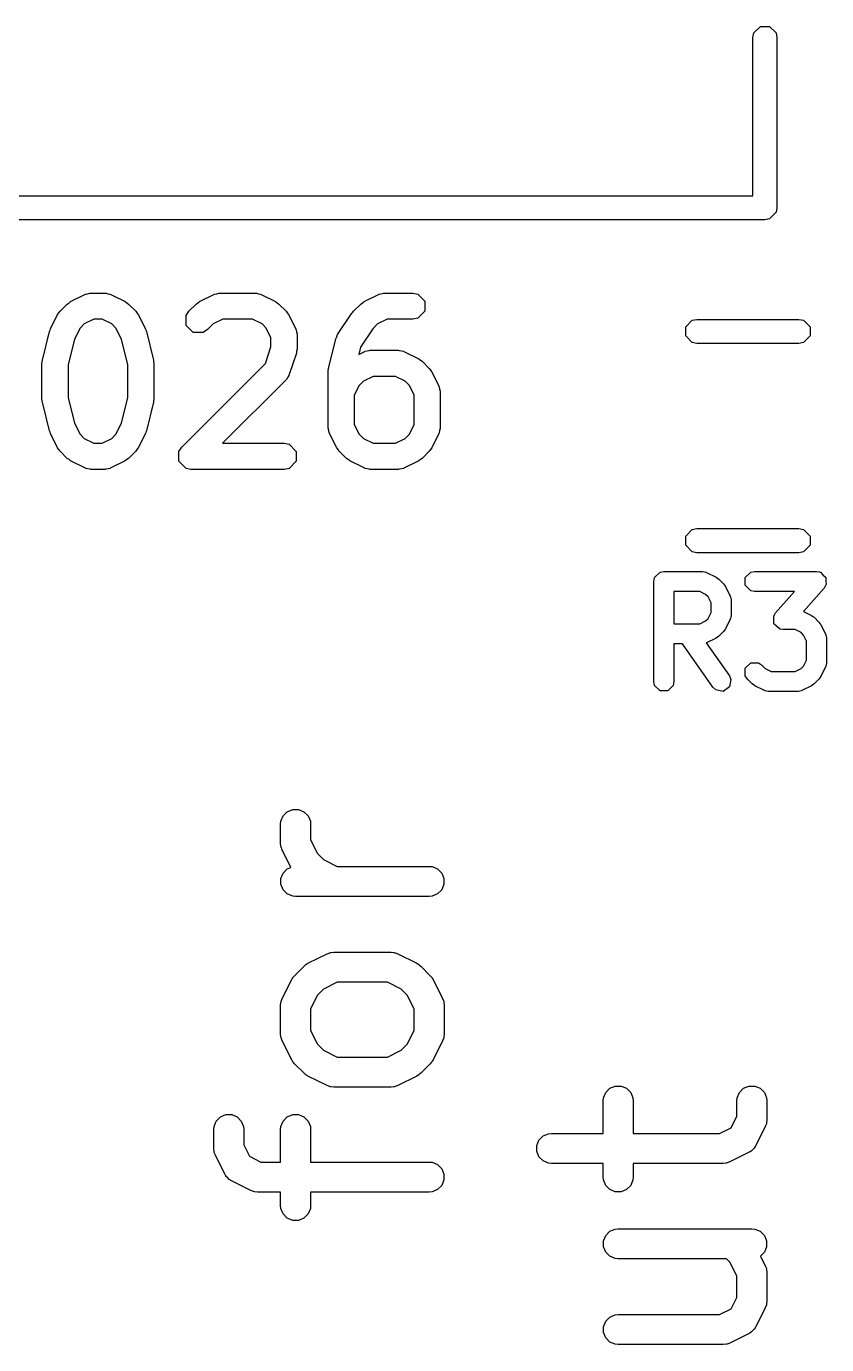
# Model space of a CAD drawing. Header units: inches. Extents: x 0.47 to 2.28, y -2.25 to -0.47.
# Drawn here: x 0.8524 to 1.0096, y -1.6353 to -1.3762 of the extents above; entities that cross this region are included whole.
import ezdxf

# ---------------------------------------------------------------- set-up
doc = ezdxf.new("R2010")
doc.units = ezdxf.units.IN
doc.header["$MEASUREMENT"] = 0
doc.layers.add('F.Silkscreen', color=41, linetype='CONTINUOUS', true_color=0xf2eda1)

msp = doc.modelspace()

# ---------------------------------------------------------------- linework, layer by layer
at = {"layer": 'F.Silkscreen', "linetype": 'CONTINUOUS'}
for p, q in [((0.99508, -1.37835), (0.99526, -1.37744)), ((0.99508, -1.40945), (0.99508, -1.37835)), ((0.99526, -1.37744), (0.99654, -1.37616)), ((0.99654, -1.37616), (0.99834, -1.37616)), ((0.99834, -1.37616), (0.99962, -1.37744)), ((0.99962, -1.37744), (0.9998, -1.37835)), ((0.9998, -1.37835), (0.9998, -1.41181)), ((0.52067, -1.40945), (0.99508, -1.40945)), ((0.9998, -1.41181), (0.99962, -1.41271)), ((0.99744, -1.41417), (0.51831, -1.41417)), ((0.99834, -1.41399), (0.99744, -1.41417)), ((0.99962, -1.41271), (0.99834, -1.41399)), ((0.86073, -1.43053), (0.86105, -1.43028)), ((0.86105, -1.43028), (0.86387, -1.42887)), ((0.86387, -1.42887), (0.86399, -1.42884)), ((0.86399, -1.42884), (0.86403, -1.4288)), ((0.86403, -1.4288), (0.86443, -1.42872)), ((0.86443, -1.42872), (0.86483, -1.42861)), ((0.86483, -1.42861), (0.86488, -1.42863)), ((0.86488, -1.42863), (0.86501, -1.4286)), ((0.86501, -1.4286), (0.86782, -1.4286)), ((0.86782, -1.4286), (0.86795, -1.42863)), ((0.86795, -1.42863), (0.868, -1.42861)), ((0.868, -1.42861), (0.8684, -1.42872)), ((0.8684, -1.42872), (0.8688, -1.4288)), ((0.8688, -1.4288), (0.86884, -1.42884)), ((0.86884, -1.42884), (0.86897, -1.42887)), ((0.86897, -1.42887), (0.87178, -1.43028)), ((0.87178, -1.43028), (0.8721, -1.43053)), ((0.88604, -1.43053), (0.88636, -1.43028)), ((0.88636, -1.43028), (0.88917, -1.42887)), ((0.88917, -1.42887), (0.8893, -1.42884)), ((0.8893, -1.42884), (0.88934, -1.4288)), ((0.88934, -1.4288), (0.88974, -1.42872)), ((0.88974, -1.42872), (0.89014, -1.42861)), ((0.89014, -1.42861), (0.89019, -1.42863)), ((0.89019, -1.42863), (0.89032, -1.4286)), ((0.89032, -1.4286), (0.89735, -1.4286)), ((0.89735, -1.4286), (0.89747, -1.42863)), ((0.89747, -1.42863), (0.89753, -1.42861)), ((0.89753, -1.42861), (0.89793, -1.42872)), ((0.89793, -1.42872), (0.89833, -1.4288)), ((0.89833, -1.4288), (0.89837, -1.42884)), ((0.89837, -1.42884), (0.89849, -1.42887)), ((0.89849, -1.42887), (0.90131, -1.43028)), ((0.90131, -1.43028), (0.90163, -1.43053)), ((0.91838, -1.43053), (0.9187, -1.43028)), ((0.9187, -1.43028), (0.92151, -1.42887)), ((0.92151, -1.42887), (0.92164, -1.42884)), ((0.92164, -1.42884), (0.92168, -1.4288)), ((0.92168, -1.4288), (0.92208, -1.42872)), ((0.92208, -1.42872), (0.92248, -1.42861)), ((0.92248, -1.42861), (0.92253, -1.42863)), ((0.92253, -1.42863), (0.92266, -1.4286)), ((0.92266, -1.4286), (0.92828, -1.4286)), ((0.92828, -1.4286), (0.92926, -1.4288)), ((0.92926, -1.4288), (0.93065, -1.43018)), ((0.93065, -1.43018), (0.93065, -1.43214)), ((0.8571, -1.43564), (0.8585, -1.43283)), ((0.8585, -1.43283), (0.85875, -1.4325)), ((0.85875, -1.4325), (0.85898, -1.43216)), ((0.85898, -1.43216), (0.86039, -1.43076)), ((0.86039, -1.43076), (0.86073, -1.43053)), ((0.8721, -1.43053), (0.87244, -1.43076)), ((0.87244, -1.43076), (0.87385, -1.43216)), ((0.87385, -1.43216), (0.87408, -1.4325)), ((0.87408, -1.4325), (0.87433, -1.43283)), ((0.87433, -1.43283), (0.87573, -1.43564)), ((0.88374, -1.43299), (0.88429, -1.43216)), ((0.88374, -1.43495), (0.88374, -1.43299)), ((0.88429, -1.43216), (0.8857, -1.43076)), ((0.8857, -1.43076), (0.88604, -1.43053)), ((0.90163, -1.43053), (0.90197, -1.43076)), ((0.90197, -1.43076), (0.90338, -1.43216)), ((0.90338, -1.43216), (0.9036, -1.4325)), ((0.9036, -1.4325), (0.90386, -1.43283)), ((0.90386, -1.43283), (0.90526, -1.43564)), ((0.9135, -1.43677), (0.91631, -1.43255)), ((0.91631, -1.43255), (0.91649, -1.43237)), ((0.91649, -1.43237), (0.91663, -1.43216)), ((0.91663, -1.43216), (0.91804, -1.43076)), ((0.91804, -1.43076), (0.91838, -1.43053)), ((0.93065, -1.43214), (0.92926, -1.43352)), ((0.85702, -1.43591), (0.8571, -1.43564)), ((0.86289, -1.43549), (0.8618, -1.43768)), ((0.86371, -1.43467), (0.86289, -1.43549)), ((0.86561, -1.43372), (0.86371, -1.43467)), ((0.86722, -1.43372), (0.86561, -1.43372)), ((0.86912, -1.43467), (0.86722, -1.43372)), ((0.86994, -1.43549), (0.86912, -1.43467)), ((0.87103, -1.43768), (0.86994, -1.43549)), ((0.87573, -1.43564), (0.87581, -1.43591)), ((0.88512, -1.43634), (0.88374, -1.43495)), ((0.88902, -1.43467), (0.88791, -1.43578)), ((0.89092, -1.43372), (0.88902, -1.43467)), ((0.89675, -1.43372), (0.89092, -1.43372)), ((0.89865, -1.43467), (0.89675, -1.43372)), ((0.89946, -1.43549), (0.89865, -1.43467)), ((0.90041, -1.43739), (0.89946, -1.43549)), ((0.90526, -1.43564), (0.9053, -1.43576)), ((0.92043, -1.4356), (0.918, -1.43924)), ((0.92136, -1.43467), (0.92043, -1.4356)), ((0.92326, -1.43372), (0.92136, -1.43467)), ((0.92828, -1.43372), (0.92326, -1.43372)), ((0.92926, -1.43352), (0.92828, -1.43372)), ((0.98188, -1.43522), (0.98316, -1.43394)), ((0.98188, -1.43703), (0.98188, -1.43522)), ((0.98316, -1.43394), (0.98407, -1.43376)), ((0.98407, -1.43376), (1.00412, -1.43376)), ((1.00412, -1.43376), (1.00503, -1.43394)), ((1.00503, -1.43394), (1.00631, -1.43522)), ((1.00631, -1.43522), (1.00631, -1.43703)), ((0.8555, -1.44179), (0.8569, -1.43616)), ((0.8569, -1.43616), (0.85702, -1.43591)), ((0.8618, -1.43768), (0.86054, -1.44272)), ((0.87229, -1.44272), (0.87103, -1.43768)), ((0.87581, -1.43591), (0.87593, -1.43616)), ((0.87593, -1.43616), (0.87733, -1.44179)), ((0.88708, -1.43634), (0.88512, -1.43634)), ((0.88791, -1.43578), (0.88708, -1.43634)), ((0.90041, -1.43918), (0.90041, -1.43739)), ((0.9053, -1.43576), (0.90534, -1.4358)), ((0.90534, -1.4358), (0.90542, -1.43621)), ((0.90542, -1.43621), (0.90553, -1.4366)), ((0.90553, -1.4366), (0.90551, -1.43666)), ((0.90551, -1.43666), (0.90553, -1.43678)), ((0.90553, -1.43678), (0.90553, -1.4396)), ((0.91174, -1.44319), (0.91315, -1.43757)), ((0.91315, -1.43757), (0.91333, -1.43717)), ((0.91333, -1.43717), (0.9135, -1.43677)), ((0.98316, -1.4383), (0.98188, -1.43703)), ((1.00631, -1.43703), (1.00503, -1.4383)), ((0.89933, -1.44243), (0.90041, -1.43918)), ((0.9054, -1.44041), (0.904, -1.44462)), ((0.90545, -1.44), (0.9054, -1.44041)), ((0.90553, -1.4396), (0.90545, -1.44)), ((0.918, -1.43924), (0.91765, -1.44064)), ((0.91765, -1.44064), (0.9187, -1.44012)), ((0.9187, -1.44012), (0.91883, -1.44009)), ((0.91883, -1.44009), (0.91887, -1.44004)), ((0.91887, -1.44004), (0.91927, -1.43996)), ((0.91927, -1.43996), (0.91967, -1.43986)), ((0.91967, -1.43986), (0.91972, -1.43987)), ((0.91972, -1.43987), (0.91985, -1.43985)), ((0.91985, -1.43985), (0.92547, -1.43985)), ((0.92547, -1.43985), (0.9256, -1.43987)), ((0.9256, -1.43987), (0.92565, -1.43986)), ((0.92565, -1.43986), (0.92605, -1.43996)), ((0.92605, -1.43996), (0.92645, -1.44004)), ((0.92645, -1.44004), (0.92649, -1.44009)), ((0.92649, -1.44009), (0.92662, -1.44012)), ((0.92662, -1.44012), (0.92943, -1.44153)), ((0.98407, -1.43848), (0.98316, -1.4383)), ((1.00412, -1.43848), (0.98407, -1.43848)), ((1.00503, -1.4383), (1.00412, -1.43848)), ((0.85542, -1.44241), (0.85548, -1.4421)), ((0.85542, -1.44944), (0.85542, -1.44241)), ((0.85548, -1.4421), (0.8555, -1.44179)), ((0.86054, -1.44272), (0.86054, -1.44912)), ((0.87229, -1.44912), (0.87229, -1.44272)), ((0.87733, -1.44179), (0.87735, -1.4421)), ((0.87735, -1.4421), (0.87741, -1.44241)), ((0.87741, -1.44241), (0.87741, -1.44944)), ((0.88289, -1.45888), (0.89933, -1.44243)), ((0.91172, -1.44351), (0.91174, -1.44319)), ((0.92943, -1.44153), (0.92975, -1.44178)), ((0.92975, -1.44178), (0.93009, -1.442)), ((0.93009, -1.442), (0.9315, -1.44341)), ((0.9315, -1.44341), (0.93173, -1.44375)), ((0.90338, -1.44562), (0.89087, -1.45813)), ((0.90345, -1.44552), (0.90338, -1.44562)), ((0.9035, -1.44549), (0.90345, -1.44552)), ((0.9037, -1.44513), (0.9035, -1.44549)), ((0.90393, -1.44479), (0.9037, -1.44513)), ((0.904, -1.44462), (0.90393, -1.44473)), ((0.90393, -1.44473), (0.90393, -1.44479)), ((0.91166, -1.44381), (0.91172, -1.44351)), ((0.91166, -1.45506), (0.91166, -1.44381)), ((0.91855, -1.44592), (0.91773, -1.44674)), ((0.92045, -1.44497), (0.91855, -1.44592)), ((0.92487, -1.44497), (0.92045, -1.44497)), ((0.92677, -1.44592), (0.92487, -1.44497)), ((0.92759, -1.44674), (0.92677, -1.44592)), ((0.93173, -1.44375), (0.93198, -1.44408)), ((0.93198, -1.44408), (0.93338, -1.44689)), ((0.91773, -1.44674), (0.91678, -1.44864)), ((0.92854, -1.44864), (0.92759, -1.44674)), ((0.93338, -1.44689), (0.93342, -1.44701)), ((0.93342, -1.44701), (0.93346, -1.44705)), ((0.93346, -1.44705), (0.93354, -1.44746)), ((0.93354, -1.44746), (0.93365, -1.44785)), ((0.93365, -1.44785), (0.93363, -1.44791)), ((0.93363, -1.44791), (0.93365, -1.44803)), ((0.93365, -1.44803), (0.93365, -1.45506)), ((0.85548, -1.44975), (0.85542, -1.44944)), ((0.8555, -1.45006), (0.85548, -1.44975)), ((0.8569, -1.45568), (0.8555, -1.45006)), ((0.86054, -1.44912), (0.8618, -1.45417)), ((0.87103, -1.45417), (0.87229, -1.44912)), ((0.87733, -1.45006), (0.87593, -1.45568)), ((0.87735, -1.44975), (0.87733, -1.45006)), ((0.87741, -1.44944), (0.87735, -1.44975)), ((0.91678, -1.44864), (0.91678, -1.45446)), ((0.92854, -1.45446), (0.92854, -1.44864)), ((0.85702, -1.45594), (0.8569, -1.45568)), ((0.8571, -1.45621), (0.85702, -1.45594)), ((0.8585, -1.45902), (0.8571, -1.45621)), ((0.8618, -1.45417), (0.86289, -1.45636)), ((0.86289, -1.45636), (0.86371, -1.45718)), ((0.86912, -1.45718), (0.86994, -1.45636)), ((0.86994, -1.45636), (0.87103, -1.45417)), ((0.87573, -1.45621), (0.87433, -1.45902)), ((0.87581, -1.45594), (0.87573, -1.45621)), ((0.87593, -1.45568), (0.87581, -1.45594)), ((0.91169, -1.45519), (0.91166, -1.45506)), ((0.91167, -1.45524), (0.91169, -1.45519)), ((0.91178, -1.45564), (0.91167, -1.45524)), ((0.91186, -1.45604), (0.91178, -1.45564)), ((0.9119, -1.45608), (0.91186, -1.45604)), ((0.91193, -1.45621), (0.9119, -1.45608)), ((0.91334, -1.45902), (0.91193, -1.45621)), ((0.91678, -1.45446), (0.91773, -1.45636)), ((0.91773, -1.45636), (0.91855, -1.45718)), ((0.92677, -1.45718), (0.92759, -1.45636)), ((0.92759, -1.45636), (0.92854, -1.45446)), ((0.93338, -1.45621), (0.93198, -1.45902)), ((0.93342, -1.45608), (0.93338, -1.45621)), ((0.93346, -1.45604), (0.93342, -1.45608)), ((0.93354, -1.45564), (0.93346, -1.45604)), ((0.93365, -1.45524), (0.93354, -1.45564)), ((0.93365, -1.45506), (0.93363, -1.45519)), ((0.93363, -1.45519), (0.93365, -1.45524)), ((0.86371, -1.45718), (0.86561, -1.45813)), ((0.86561, -1.45813), (0.86722, -1.45813)), ((0.86722, -1.45813), (0.86912, -1.45718)), ((0.88233, -1.45971), (0.88289, -1.45888)), ((0.89087, -1.45813), (0.90297, -1.45813)), ((0.90297, -1.45813), (0.90395, -1.45832)), ((0.90395, -1.45832), (0.90534, -1.45971)), ((0.91855, -1.45718), (0.92045, -1.45813)), ((0.92045, -1.45813), (0.92487, -1.45813)), ((0.92487, -1.45813), (0.92677, -1.45718)), ((0.85875, -1.45934), (0.8585, -1.45902)), ((0.85898, -1.45968), (0.85875, -1.45934)), ((0.86039, -1.46109), (0.85898, -1.45968)), ((0.86073, -1.46132), (0.86039, -1.46109)), ((0.86105, -1.46157), (0.86073, -1.46132)), ((0.86387, -1.46298), (0.86105, -1.46157)), ((0.87178, -1.46157), (0.86897, -1.46298)), ((0.8721, -1.46132), (0.87178, -1.46157)), ((0.87244, -1.46109), (0.8721, -1.46132)), ((0.87385, -1.45968), (0.87244, -1.46109)), ((0.87408, -1.45934), (0.87385, -1.45968)), ((0.87433, -1.45902), (0.87408, -1.45934)), ((0.88233, -1.46167), (0.88233, -1.45971)), ((0.90534, -1.45971), (0.90534, -1.46167)), ((0.91359, -1.45934), (0.91334, -1.45902)), ((0.91382, -1.45968), (0.91359, -1.45934)), ((0.91522, -1.46109), (0.91382, -1.45968)), ((0.91557, -1.46132), (0.91522, -1.46109)), ((0.91589, -1.46157), (0.91557, -1.46132)), ((0.9187, -1.46298), (0.91589, -1.46157)), ((0.92943, -1.46157), (0.92662, -1.46298)), ((0.92975, -1.46132), (0.92943, -1.46157)), ((0.93009, -1.46109), (0.92975, -1.46132)), ((0.9315, -1.45968), (0.93009, -1.46109)), ((0.93173, -1.45934), (0.9315, -1.45968)), ((0.93198, -1.45902), (0.93173, -1.45934)), ((0.86399, -1.46301), (0.86387, -1.46298)), ((0.86403, -1.46305), (0.86399, -1.46301)), ((0.86443, -1.46313), (0.86403, -1.46305)), ((0.86483, -1.46324), (0.86443, -1.46313)), ((0.86488, -1.46322), (0.86483, -1.46324)), ((0.86501, -1.46325), (0.86488, -1.46322)), ((0.86782, -1.46325), (0.86501, -1.46325)), ((0.86795, -1.46322), (0.86782, -1.46325)), ((0.868, -1.46324), (0.86795, -1.46322)), ((0.8684, -1.46313), (0.868, -1.46324)), ((0.8688, -1.46305), (0.8684, -1.46313)), ((0.86884, -1.46301), (0.8688, -1.46305)), ((0.86897, -1.46298), (0.86884, -1.46301)), ((0.88372, -1.46305), (0.88233, -1.46167)), ((0.88469, -1.46325), (0.88372, -1.46305)), ((0.88372, -1.46305), (0.88372, -1.46305)), ((0.90297, -1.46325), (0.88469, -1.46325)), ((0.90395, -1.46305), (0.90297, -1.46325)), ((0.90534, -1.46167), (0.90395, -1.46305)), ((0.91883, -1.46301), (0.9187, -1.46298)), ((0.91887, -1.46305), (0.91883, -1.46301)), ((0.91927, -1.46313), (0.91887, -1.46305)), ((0.91967, -1.46324), (0.91927, -1.46313)), ((0.91972, -1.46322), (0.91967, -1.46324)), ((0.91985, -1.46325), (0.91972, -1.46322)), ((0.92547, -1.46325), (0.91985, -1.46325)), ((0.9256, -1.46322), (0.92547, -1.46325)), ((0.92565, -1.46324), (0.9256, -1.46322)), ((0.92605, -1.46313), (0.92565, -1.46324)), ((0.92645, -1.46305), (0.92605, -1.46313)), ((0.92649, -1.46301), (0.92645, -1.46305)), ((0.92662, -1.46298), (0.92649, -1.46301)), ((0.98188, -1.47636), (0.98316, -1.47508)), ((0.98188, -1.47817), (0.98188, -1.47636)), ((0.98316, -1.47508), (0.98407, -1.4749)), ((0.98407, -1.4749), (1.00412, -1.4749)), ((1.00412, -1.4749), (1.00503, -1.47508)), ((1.00503, -1.47508), (1.00631, -1.47636)), ((1.00631, -1.47636), (1.00631, -1.47817)), ((0.98316, -1.47945), (0.98188, -1.47817)), ((0.98407, -1.47963), (0.98316, -1.47945)), ((1.00412, -1.47963), (0.98407, -1.47963)), ((1.00503, -1.47945), (1.00412, -1.47963)), ((1.00631, -1.47817), (1.00503, -1.47945)), ((0.97563, -1.48528), (0.97578, -1.48453)), ((0.97578, -1.48453), (0.97684, -1.48346)), ((0.97684, -1.48346), (0.9776, -1.48331)), ((0.9776, -1.48331), (0.9851, -1.48331)), ((0.9851, -1.48331), (0.98519, -1.48333)), ((0.98519, -1.48333), (0.98524, -1.48332)), ((0.98524, -1.48332), (0.98554, -1.4834)), ((0.98554, -1.4834), (0.98585, -1.48346)), ((0.98585, -1.48346), (0.98588, -1.48349)), ((0.98588, -1.48349), (0.98598, -1.48352)), ((0.98598, -1.48352), (0.98785, -1.48446)), ((0.98785, -1.48446), (0.9881, -1.48465)), ((0.9881, -1.48465), (0.98836, -1.48483)), ((0.98836, -1.48483), (0.9893, -1.48576)), ((0.99359, -1.48453), (0.99465, -1.48346)), ((0.99359, -1.48603), (0.99359, -1.48453)), ((0.99465, -1.48346), (0.99541, -1.48331)), ((0.99541, -1.48331), (1.00759, -1.48331)), ((1.00759, -1.48331), (1.00814, -1.48342)), ((1.00814, -1.48342), (1.00822, -1.48342)), ((1.00822, -1.48342), (1.00826, -1.48344)), ((1.00826, -1.48344), (1.00835, -1.48346)), ((1.00835, -1.48346), (1.00884, -1.48395)), ((1.00884, -1.48395), (1.00936, -1.48441)), ((1.00936, -1.48441), (1.00936, -1.48448)), ((1.00936, -1.48448), (1.00941, -1.48453)), ((1.00941, -1.48453), (1.00941, -1.48522)), ((0.97563, -1.50496), (0.97563, -1.48528)), ((0.98463, -1.48725), (0.97957, -1.48725)), ((0.97957, -1.48725), (0.97957, -1.49362)), ((0.9858, -1.48784), (0.98463, -1.48725)), ((0.9893, -1.48576), (0.98947, -1.48603)), ((0.98947, -1.48603), (0.98967, -1.48627)), ((0.98967, -1.48627), (0.99061, -1.48815)), ((0.99465, -1.4871), (0.99359, -1.48603)), ((0.99541, -1.48725), (0.99465, -1.4871)), ((1.00325, -1.48725), (0.99541, -1.48725)), ((0.99955, -1.49148), (1.00325, -1.48725)), ((1.00907, -1.48658), (1.00505, -1.49118)), ((1.00935, -1.48609), (1.00907, -1.48658)), ((1.00941, -1.48603), (1.00935, -1.48609)), ((1.00941, -1.48522), (1.00946, -1.48591)), ((1.00946, -1.48591), (1.00941, -1.48599)), ((1.00941, -1.48599), (1.00941, -1.48603)), ((0.98629, -1.48832), (0.9858, -1.48784)), ((0.98688, -1.48949), (0.98629, -1.48832)), ((0.98688, -1.49138), (0.98688, -1.48949)), ((0.99061, -1.48815), (0.99063, -1.48824)), ((0.99063, -1.48824), (0.99066, -1.48828)), ((0.99066, -1.48828), (0.99073, -1.48859)), ((0.99073, -1.48859), (0.99081, -1.48889)), ((0.99081, -1.48889), (0.99079, -1.48893)), ((0.99079, -1.48893), (0.99081, -1.48903)), ((0.99081, -1.48903), (0.99081, -1.49184)), ((0.9858, -1.49304), (0.98629, -1.49255)), ((0.98629, -1.49255), (0.98688, -1.49138)), ((0.99063, -1.49263), (0.99061, -1.49272)), ((0.99066, -1.49259), (0.99063, -1.49263)), ((0.99073, -1.49229), (0.99066, -1.49259)), ((0.99081, -1.49198), (0.99073, -1.49229)), ((0.99081, -1.49184), (0.99079, -1.49194)), ((0.99079, -1.49194), (0.99081, -1.49198)), ((0.99917, -1.49215), (0.99921, -1.49207)), ((0.99921, -1.49284), (0.99917, -1.49215)), ((0.99921, -1.49203), (0.99927, -1.49197)), ((0.99921, -1.49207), (0.99921, -1.49203)), ((0.99927, -1.49197), (0.99955, -1.49148)), ((1.00505, -1.49118), (1.0066, -1.49196)), ((1.0066, -1.49196), (1.00685, -1.49215)), ((1.00685, -1.49215), (1.00711, -1.49232)), ((1.00711, -1.49232), (1.00805, -1.49326)), ((0.97957, -1.49362), (0.98463, -1.49362)), ((0.98463, -1.49362), (0.9858, -1.49304)), ((0.9893, -1.49511), (0.98836, -1.49605)), ((0.98947, -1.49485), (0.9893, -1.49511)), ((0.98967, -1.4946), (0.98947, -1.49485)), ((0.99061, -1.49272), (0.98967, -1.4946)), ((0.99921, -1.49353), (0.99921, -1.49284)), ((0.99926, -1.49358), (0.99921, -1.49353)), ((0.99927, -1.49365), (0.99926, -1.49358)), ((0.99979, -1.49411), (0.99927, -1.49365)), ((1.00028, -1.4946), (0.99979, -1.49411)), ((1.00037, -1.49462), (1.00028, -1.4946)), ((1.0004, -1.49464), (1.00037, -1.49462)), ((1.00048, -1.49464), (1.0004, -1.49464)), ((1.00103, -1.49475), (1.00048, -1.49464)), ((1.00338, -1.49475), (1.00103, -1.49475)), ((1.00455, -1.49533), (1.00338, -1.49475)), ((1.00805, -1.49326), (1.00822, -1.49352)), ((1.00822, -1.49352), (1.00842, -1.49377)), ((1.00842, -1.49377), (1.00935, -1.49565)), ((0.98126, -1.49756), (0.97957, -1.49756)), ((0.97957, -1.49756), (0.97957, -1.50496)), ((0.98723, -1.50609), (0.98126, -1.49756)), ((0.98598, -1.49735), (0.98593, -1.49736)), ((0.98593, -1.49736), (0.99046, -1.50384)), ((0.98785, -1.49641), (0.98598, -1.49735)), ((0.9881, -1.49622), (0.98785, -1.49641)), ((0.98836, -1.49605), (0.9881, -1.49622)), ((1.00504, -1.49582), (1.00455, -1.49533)), ((1.00562, -1.49699), (1.00504, -1.49582)), ((1.00562, -1.50075), (1.00562, -1.49699)), ((1.00935, -1.49565), (1.00938, -1.49574)), ((1.00938, -1.49574), (1.00941, -1.49578)), ((1.00941, -1.49578), (1.00947, -1.49608)), ((1.00947, -1.49608), (1.00956, -1.49639)), ((1.00956, -1.49639), (1.00954, -1.49643)), ((1.00954, -1.49643), (1.00956, -1.49653)), ((1.00956, -1.49653), (1.00956, -1.50122)), ((0.99359, -1.50234), (0.99465, -1.50127)), ((0.99359, -1.50384), (0.99359, -1.50234)), ((0.99465, -1.50127), (0.99616, -1.50127)), ((0.99616, -1.50127), (0.9968, -1.5017)), ((0.9968, -1.5017), (0.99751, -1.50241)), ((0.99751, -1.50241), (0.99868, -1.503)), ((0.99868, -1.503), (1.00338, -1.503)), ((1.00338, -1.503), (1.00455, -1.50241)), ((1.00455, -1.50241), (1.00504, -1.50192)), ((1.00504, -1.50192), (1.00562, -1.50075)), ((1.00935, -1.5021), (1.00842, -1.50397)), ((1.00938, -1.502), (1.00935, -1.5021)), ((1.00941, -1.50197), (1.00938, -1.502)), ((1.00947, -1.50166), (1.00941, -1.50197)), ((1.00956, -1.50135), (1.00947, -1.50166)), ((1.00956, -1.50122), (1.00954, -1.50131)), ((1.00954, -1.50131), (1.00956, -1.50135)), ((0.97578, -1.50572), (0.97563, -1.50496)), ((0.97957, -1.50496), (0.97942, -1.50572)), ((0.99046, -1.50384), (0.99077, -1.50454)), ((0.99077, -1.50454), (0.99051, -1.50602)), ((0.99401, -1.50448), (0.99359, -1.50384)), ((0.99495, -1.50542), (0.99401, -1.50448)), ((0.99521, -1.50559), (0.99495, -1.50542)), ((0.99546, -1.50579), (0.99521, -1.50559)), ((1.00685, -1.50559), (1.0066, -1.50579)), ((1.00711, -1.50542), (1.00685, -1.50559)), ((1.00805, -1.50448), (1.00711, -1.50542)), ((1.00822, -1.50422), (1.00805, -1.50448)), ((1.00842, -1.50397), (1.00822, -1.50422)), ((0.97684, -1.50678), (0.97578, -1.50572)), ((0.97835, -1.50678), (0.97684, -1.50678)), ((0.97942, -1.50572), (0.97835, -1.50678)), ((0.98779, -1.50662), (0.98723, -1.50609)), ((0.98927, -1.50689), (0.98779, -1.50662)), ((0.99051, -1.50602), (0.98927, -1.50689)), ((0.99734, -1.50673), (0.99546, -1.50579)), ((0.99743, -1.50675), (0.99734, -1.50673)), ((0.99747, -1.50678), (0.99743, -1.50675)), ((0.99778, -1.50685), (0.99747, -1.50678)), ((0.99808, -1.50693), (0.99778, -1.50685)), ((0.99812, -1.50691), (0.99808, -1.50693)), ((0.99822, -1.50693), (0.99812, -1.50691)), ((1.00384, -1.50693), (0.99822, -1.50693)), ((1.00394, -1.50691), (1.00384, -1.50693)), ((1.00398, -1.50693), (1.00394, -1.50691)), ((1.00429, -1.50685), (1.00398, -1.50693)), ((1.0046, -1.50678), (1.00429, -1.50685)), ((1.00463, -1.50675), (1.0046, -1.50678)), ((1.00472, -1.50673), (1.00463, -1.50675)), ((1.0066, -1.50579), (1.00472, -1.50673)), ((0.90235, -1.53242), (0.90279, -1.53136)), ((0.90279, -1.53136), (0.9036, -1.53054)), ((0.9036, -1.53054), (0.90467, -1.5301)), ((0.90467, -1.5301), (0.90582, -1.5301)), ((0.90582, -1.5301), (0.90688, -1.53054)), ((0.90688, -1.53054), (0.9077, -1.53136)), ((0.9077, -1.53136), (0.90814, -1.53242)), ((0.90229, -1.533), (0.90235, -1.53242)), ((0.90229, -1.53675), (0.90229, -1.533)), ((0.90814, -1.53242), (0.9082, -1.533)), ((0.9082, -1.533), (0.9082, -1.53605)), ((0.9082, -1.53605), (0.90955, -1.53875)), ((0.90235, -1.53732), (0.90229, -1.53675)), ((0.90239, -1.53742), (0.90235, -1.53732)), ((0.9024, -1.53753), (0.90239, -1.53742)), ((0.9026, -1.53807), (0.9024, -1.53753)), ((0.90432, -1.54149), (0.9026, -1.53807)), ((0.90955, -1.53875), (0.91074, -1.53994)), ((0.90279, -1.5426), (0.9036, -1.54179)), ((0.9036, -1.54179), (0.90432, -1.54149)), ((0.91074, -1.53994), (0.91344, -1.54129)), ((0.91344, -1.54129), (0.93149, -1.54129)), ((0.93149, -1.54129), (0.93207, -1.54135)), ((0.93207, -1.54135), (0.93313, -1.54179)), ((0.93313, -1.54179), (0.93395, -1.5426)), ((0.90235, -1.54367), (0.90279, -1.5426)), ((0.90235, -1.54482), (0.90235, -1.54367)), ((0.93395, -1.5426), (0.93439, -1.54367)), ((0.93439, -1.54367), (0.93439, -1.54482)), ((0.90279, -1.54588), (0.90235, -1.54482)), ((0.9036, -1.5467), (0.90279, -1.54588)), ((0.90467, -1.54714), (0.9036, -1.5467)), ((0.93313, -1.5467), (0.93207, -1.54714)), ((0.93395, -1.54588), (0.93313, -1.5467)), ((0.93439, -1.54482), (0.93395, -1.54588)), ((0.90524, -1.5472), (0.90467, -1.54714)), ((0.93149, -1.5472), (0.90524, -1.5472)), ((0.93207, -1.54714), (0.93149, -1.5472)), ((0.90767, -1.56035), (0.91142, -1.55848)), ((0.91142, -1.55848), (0.91196, -1.55827)), ((0.91196, -1.55827), (0.91207, -1.55826)), ((0.91207, -1.55826), (0.91217, -1.55822)), ((0.91217, -1.55822), (0.91274, -1.55816)), ((0.91274, -1.55816), (0.92399, -1.55816)), ((0.92399, -1.55816), (0.92457, -1.55822)), ((0.92457, -1.55822), (0.92467, -1.55826)), ((0.92467, -1.55826), (0.92477, -1.55827)), ((0.92477, -1.55827), (0.92531, -1.55848)), ((0.92531, -1.55848), (0.92906, -1.56035)), ((0.90503, -1.56278), (0.90691, -1.5609)), ((0.90691, -1.5609), (0.90713, -1.56072)), ((0.90713, -1.56072), (0.90718, -1.56066)), ((0.90718, -1.56066), (0.90727, -1.5606)), ((0.90727, -1.5606), (0.90735, -1.56054)), ((0.90735, -1.56054), (0.90743, -1.56051)), ((0.90743, -1.56051), (0.90767, -1.56035)), ((0.92906, -1.56035), (0.92931, -1.56051)), ((0.92931, -1.56051), (0.92938, -1.56054)), ((0.92938, -1.56054), (0.92946, -1.5606)), ((0.92946, -1.5606), (0.92955, -1.56066)), ((0.92955, -1.56066), (0.9296, -1.56072)), ((0.9296, -1.56072), (0.92983, -1.5609)), ((0.92983, -1.5609), (0.9317, -1.56278)), ((0.9026, -1.5673), (0.90448, -1.56355)), ((0.90448, -1.56355), (0.90463, -1.5633)), ((0.90463, -1.5633), (0.90466, -1.56323)), ((0.90466, -1.56323), (0.90473, -1.56315)), ((0.90473, -1.56315), (0.90479, -1.56306)), ((0.90479, -1.56306), (0.90485, -1.56301)), ((0.90485, -1.56301), (0.90503, -1.56278)), ((0.91344, -1.56407), (0.91074, -1.56542)), ((0.92329, -1.56407), (0.91344, -1.56407)), ((0.92599, -1.56542), (0.92329, -1.56407)), ((0.9317, -1.56278), (0.93189, -1.56301)), ((0.93189, -1.56301), (0.93195, -1.56306)), ((0.93195, -1.56306), (0.93201, -1.56315)), ((0.93201, -1.56315), (0.93207, -1.56323)), ((0.93207, -1.56323), (0.9321, -1.5633)), ((0.9321, -1.5633), (0.93226, -1.56355)), ((0.93226, -1.56355), (0.93413, -1.5673)), ((0.90239, -1.56794), (0.9024, -1.56784)), ((0.9024, -1.56784), (0.9026, -1.5673)), ((0.90955, -1.56662), (0.9082, -1.56931)), ((0.91074, -1.56542), (0.90955, -1.56662)), ((0.92719, -1.56662), (0.92599, -1.56542)), ((0.92854, -1.56931), (0.92719, -1.56662)), ((0.93413, -1.5673), (0.93434, -1.56784)), ((0.93434, -1.56784), (0.93435, -1.56794)), ((0.90229, -1.56862), (0.90235, -1.56804)), ((0.90229, -1.57424), (0.90229, -1.56862)), ((0.90235, -1.56804), (0.90239, -1.56794)), ((0.9082, -1.56931), (0.9082, -1.57354)), ((0.92854, -1.57354), (0.92854, -1.56931)), ((0.93435, -1.56794), (0.93439, -1.56804)), ((0.93439, -1.56804), (0.93444, -1.56862)), ((0.93444, -1.56862), (0.93444, -1.57424)), ((0.90235, -1.57482), (0.90229, -1.57424)), ((0.90239, -1.57491), (0.90235, -1.57482)), ((0.9024, -1.57502), (0.90239, -1.57491)), ((0.9026, -1.57556), (0.9024, -1.57502)), ((0.90448, -1.57931), (0.9026, -1.57556)), ((0.9082, -1.57354), (0.90955, -1.57624)), ((0.92719, -1.57624), (0.92854, -1.57354)), ((0.93413, -1.57556), (0.93226, -1.57931)), ((0.93434, -1.57502), (0.93413, -1.57556)), ((0.93435, -1.57491), (0.93434, -1.57502)), ((0.93439, -1.57482), (0.93435, -1.57491)), ((0.93444, -1.57424), (0.93439, -1.57482)), ((0.90955, -1.57624), (0.91074, -1.57744)), ((0.91074, -1.57744), (0.91344, -1.57879)), ((0.92329, -1.57879), (0.92599, -1.57744)), ((0.92599, -1.57744), (0.92719, -1.57624)), ((0.90463, -1.57956), (0.90448, -1.57931)), ((0.90466, -1.57963), (0.90463, -1.57956)), ((0.90473, -1.57971), (0.90466, -1.57963)), ((0.90479, -1.5798), (0.90473, -1.57971)), ((0.90485, -1.57985), (0.90479, -1.5798)), ((0.90503, -1.58008), (0.90485, -1.57985)), ((0.90691, -1.58195), (0.90503, -1.58008)), ((0.91344, -1.57879), (0.92329, -1.57879)), ((0.9317, -1.58008), (0.92983, -1.58195)), ((0.93189, -1.57985), (0.9317, -1.58008)), ((0.93195, -1.5798), (0.93189, -1.57985)), ((0.93201, -1.57971), (0.93195, -1.5798)), ((0.93207, -1.57963), (0.93201, -1.57971)), ((0.9321, -1.57956), (0.93207, -1.57963)), ((0.93226, -1.57931), (0.9321, -1.57956)), ((0.90713, -1.58214), (0.90691, -1.58195)), ((0.90718, -1.5822), (0.90713, -1.58214)), ((0.90727, -1.58225), (0.90718, -1.5822)), ((0.90735, -1.58232), (0.90727, -1.58225)), ((0.90743, -1.58235), (0.90735, -1.58232)), ((0.90767, -1.58251), (0.90743, -1.58235)), ((0.91142, -1.58438), (0.90767, -1.58251)), ((0.92906, -1.58251), (0.92531, -1.58438)), ((0.92931, -1.58235), (0.92906, -1.58251)), ((0.92938, -1.58232), (0.92931, -1.58235)), ((0.92946, -1.58225), (0.92938, -1.58232)), ((0.92955, -1.5822), (0.92946, -1.58225)), ((0.9296, -1.58214), (0.92955, -1.5822)), ((0.92983, -1.58195), (0.9296, -1.58214)), ((0.91196, -1.58459), (0.91142, -1.58438)), ((0.91207, -1.5846), (0.91196, -1.58459)), ((0.91217, -1.58464), (0.91207, -1.5846)), ((0.91274, -1.58469), (0.91217, -1.58464)), ((0.92399, -1.58469), (0.91274, -1.58469)), ((0.92457, -1.58464), (0.92399, -1.58469)), ((0.92467, -1.5846), (0.92457, -1.58464)), ((0.92477, -1.58459), (0.92467, -1.5846)), ((0.92531, -1.58438), (0.92477, -1.58459)), ((0.96573, -1.58679), (0.96617, -1.58572)), ((0.96617, -1.58572), (0.96699, -1.58491)), ((0.96699, -1.58491), (0.96805, -1.58447)), ((0.96805, -1.58447), (0.9692, -1.58447)), ((0.9692, -1.58447), (0.97027, -1.58491)), ((0.97027, -1.58491), (0.97108, -1.58572)), ((0.97108, -1.58572), (0.97152, -1.58679)), ((0.99198, -1.58679), (0.99242, -1.58572)), ((0.99242, -1.58572), (0.99323, -1.58491)), ((0.99323, -1.58491), (0.9943, -1.58447)), ((0.9943, -1.58447), (0.99545, -1.58447)), ((0.99545, -1.58447), (0.99652, -1.58491)), ((0.99652, -1.58491), (0.99733, -1.58572)), ((0.99733, -1.58572), (0.99777, -1.58679)), ((0.96568, -1.58736), (0.96573, -1.58679)), ((0.96568, -1.59379), (0.96568, -1.58736)), ((0.97152, -1.58679), (0.97158, -1.58736)), ((0.97158, -1.58736), (0.97158, -1.59379)), ((0.99192, -1.58736), (0.99198, -1.58679)), ((0.99192, -1.59042), (0.99192, -1.58736)), ((0.99777, -1.58679), (0.99783, -1.58736)), ((0.99783, -1.58736), (0.99783, -1.59111)), ((0.88967, -1.59135), (0.89048, -1.59053)), ((0.89048, -1.59053), (0.89155, -1.59009)), ((0.89155, -1.59009), (0.8927, -1.59009)), ((0.8927, -1.59009), (0.89376, -1.59053)), ((0.89376, -1.59053), (0.89458, -1.59135)), ((0.90279, -1.59135), (0.9036, -1.59053)), ((0.9036, -1.59053), (0.90467, -1.59009)), ((0.90467, -1.59009), (0.90582, -1.59009)), ((0.90582, -1.59009), (0.90688, -1.59053)), ((0.90688, -1.59053), (0.9077, -1.59135)), ((0.9908, -1.59266), (0.99192, -1.59042)), ((0.99783, -1.59111), (0.99777, -1.59169)), ((0.88917, -1.59299), (0.88923, -1.59241)), ((0.88917, -1.59674), (0.88917, -1.59299)), ((0.88923, -1.59241), (0.88967, -1.59135)), ((0.89458, -1.59135), (0.89502, -1.59241)), ((0.89502, -1.59241), (0.89507, -1.59299)), ((0.89507, -1.59299), (0.89507, -1.59604)), ((0.90229, -1.59299), (0.90235, -1.59241)), ((0.90229, -1.59941), (0.90229, -1.59299)), ((0.90235, -1.59241), (0.90279, -1.59135)), ((0.9077, -1.59135), (0.90814, -1.59241)), ((0.90814, -1.59241), (0.9082, -1.59299)), ((0.9082, -1.59299), (0.9082, -1.59941)), ((0.98855, -1.59379), (0.9908, -1.59266)), ((0.99752, -1.59243), (0.99564, -1.59618)), ((0.99772, -1.59189), (0.99752, -1.59243)), ((0.99773, -1.59179), (0.99772, -1.59189)), ((0.99777, -1.59169), (0.99773, -1.59179)), ((0.89507, -1.59604), (0.8962, -1.59829)), ((0.95261, -1.59616), (0.95305, -1.5951)), ((0.95261, -1.59731), (0.95261, -1.59616)), ((0.95305, -1.5951), (0.95386, -1.59428)), ((0.95386, -1.59428), (0.95493, -1.59384)), ((0.95493, -1.59384), (0.9555, -1.59379)), ((0.9555, -1.59379), (0.96568, -1.59379)), ((0.97158, -1.59379), (0.98855, -1.59379)), ((0.99557, -1.59633), (0.99552, -1.59638)), ((0.99558, -1.59628), (0.99557, -1.59633)), ((0.99564, -1.59618), (0.99558, -1.59628)), ((0.88923, -1.59731), (0.88917, -1.59674)), ((0.88927, -1.59741), (0.88923, -1.59731)), ((0.88927, -1.59752), (0.88927, -1.59741)), ((0.88948, -1.59806), (0.88927, -1.59752)), ((0.89135, -1.60181), (0.88948, -1.59806)), ((0.8962, -1.59829), (0.89844, -1.59941)), ((0.95305, -1.59838), (0.95261, -1.59731)), ((0.95386, -1.59919), (0.95305, -1.59838)), ((0.99432, -1.5975), (0.99057, -1.59938)), ((0.99442, -1.59744), (0.99432, -1.5975)), ((0.99446, -1.59743), (0.99442, -1.59744)), ((0.99452, -1.59738), (0.99446, -1.59743)), ((0.99481, -1.5972), (0.99452, -1.59738)), ((0.99505, -1.59692), (0.99481, -1.5972)), ((0.99533, -1.59667), (0.99505, -1.59692)), ((0.99552, -1.59638), (0.99533, -1.59667)), ((0.89844, -1.59941), (0.90229, -1.59941)), ((0.9082, -1.59941), (0.93149, -1.59941)), ((0.93149, -1.59941), (0.93207, -1.59947)), ((0.93207, -1.59947), (0.93313, -1.59991)), ((0.93313, -1.59991), (0.93395, -1.60072)), ((0.93395, -1.60072), (0.93439, -1.60179)), ((0.95493, -1.59963), (0.95386, -1.59919)), ((0.9555, -1.59969), (0.95493, -1.59963)), ((0.96568, -1.59969), (0.9555, -1.59969)), ((0.96568, -1.60236), (0.96568, -1.59969)), ((0.98925, -1.59969), (0.97158, -1.59969)), ((0.97158, -1.59969), (0.97158, -1.60236)), ((0.98983, -1.59963), (0.98925, -1.59969)), ((0.98992, -1.59959), (0.98983, -1.59963)), ((0.99003, -1.59959), (0.98992, -1.59959)), ((0.99057, -1.59938), (0.99003, -1.59959)), ((0.89142, -1.6019), (0.89135, -1.60181)), ((0.89143, -1.60195), (0.89142, -1.6019)), ((0.89148, -1.60201), (0.89143, -1.60195)), ((0.89166, -1.6023), (0.89148, -1.60201)), ((0.89194, -1.60254), (0.89166, -1.6023)), ((0.89219, -1.60282), (0.89194, -1.60254)), ((0.89248, -1.603), (0.89219, -1.60282)), ((0.89253, -1.60305), (0.89248, -1.603)), ((0.89258, -1.60307), (0.89253, -1.60305)), ((0.89268, -1.60313), (0.89258, -1.60307)), ((0.89642, -1.605), (0.89268, -1.60313)), ((0.93395, -1.604), (0.93313, -1.60482)), ((0.93439, -1.60294), (0.93395, -1.604)), ((0.93439, -1.60179), (0.93439, -1.60294)), ((0.96573, -1.60294), (0.96568, -1.60236)), ((0.96617, -1.604), (0.96573, -1.60294)), ((0.96699, -1.60482), (0.96617, -1.604)), ((0.97108, -1.604), (0.97027, -1.60482)), ((0.97152, -1.60294), (0.97108, -1.604)), ((0.97158, -1.60236), (0.97152, -1.60294)), ((0.89697, -1.60521), (0.89642, -1.605)), ((0.89707, -1.60522), (0.89697, -1.60521)), ((0.89717, -1.60526), (0.89707, -1.60522)), ((0.89775, -1.60531), (0.89717, -1.60526)), ((0.90229, -1.60531), (0.89775, -1.60531)), ((0.90229, -1.60799), (0.90229, -1.60531)), ((0.93149, -1.60531), (0.9082, -1.60531)), ((0.9082, -1.60531), (0.9082, -1.60799)), ((0.93207, -1.60526), (0.93149, -1.60531)), ((0.93313, -1.60482), (0.93207, -1.60526)), ((0.96805, -1.60526), (0.96699, -1.60482)), ((0.9692, -1.60526), (0.96805, -1.60526)), ((0.97027, -1.60482), (0.9692, -1.60526)), ((0.90235, -1.60856), (0.90229, -1.60799)), ((0.90279, -1.60963), (0.90235, -1.60856)), ((0.90814, -1.60856), (0.9077, -1.60963)), ((0.9082, -1.60799), (0.90814, -1.60856)), ((0.9036, -1.61044), (0.90279, -1.60963)), ((0.90467, -1.61088), (0.9036, -1.61044)), ((0.90582, -1.61088), (0.90467, -1.61088)), ((0.90688, -1.61044), (0.90582, -1.61088)), ((0.9077, -1.60963), (0.90688, -1.61044)), ((0.96573, -1.61491), (0.96617, -1.61385)), ((0.96617, -1.61385), (0.96699, -1.61303)), ((0.96699, -1.61303), (0.96805, -1.61259)), ((0.96805, -1.61259), (0.96863, -1.61253)), ((0.96863, -1.61253), (0.99487, -1.61253)), ((0.99487, -1.61253), (0.99545, -1.61259)), ((0.99545, -1.61259), (0.99652, -1.61303)), ((0.99652, -1.61303), (0.99733, -1.61385)), ((0.99733, -1.61385), (0.99777, -1.61491)), ((0.96573, -1.61606), (0.96573, -1.61491)), ((0.96617, -1.61713), (0.96573, -1.61606)), ((0.99777, -1.61606), (0.99733, -1.61713)), ((0.99777, -1.61491), (0.99777, -1.61606)), ((0.96699, -1.61794), (0.96617, -1.61713)), ((0.96805, -1.61838), (0.96699, -1.61794)), ((0.96863, -1.61844), (0.96805, -1.61838)), ((0.9899, -1.61844), (0.96863, -1.61844)), ((0.99057, -1.61911), (0.9899, -1.61844)), ((0.99192, -1.62181), (0.99057, -1.61911)), ((0.99733, -1.61713), (0.99657, -1.61789)), ((0.99657, -1.61789), (0.99752, -1.61979)), ((0.99192, -1.62604), (0.99192, -1.62181)), ((0.99752, -1.61979), (0.99772, -1.62033)), ((0.99772, -1.62033), (0.99773, -1.62044)), ((0.99773, -1.62044), (0.99777, -1.62053)), ((0.99777, -1.62053), (0.99783, -1.62111)), ((0.99783, -1.62111), (0.99783, -1.62673)), ((0.9908, -1.62828), (0.99192, -1.62604)), ((0.99773, -1.62741), (0.99772, -1.62751)), ((0.99777, -1.62731), (0.99773, -1.62741)), ((0.99783, -1.62673), (0.99777, -1.62731)), ((0.96617, -1.63072), (0.96699, -1.6299)), ((0.96699, -1.6299), (0.96805, -1.62946)), ((0.96805, -1.62946), (0.96863, -1.62941)), ((0.96863, -1.62941), (0.98855, -1.62941)), ((0.98855, -1.62941), (0.9908, -1.62828)), ((0.99752, -1.62805), (0.99564, -1.6318)), ((0.99772, -1.62751), (0.99752, -1.62805)), ((0.96573, -1.63178), (0.96617, -1.63072)), ((0.96573, -1.63293), (0.96573, -1.63178)), ((0.99505, -1.63254), (0.99481, -1.63282)), ((0.99533, -1.63229), (0.99505, -1.63254)), ((0.99552, -1.632), (0.99533, -1.63229)), ((0.99557, -1.63195), (0.99552, -1.632)), ((0.99558, -1.6319), (0.99557, -1.63195)), ((0.99564, -1.6318), (0.99558, -1.6319)), ((0.96617, -1.634), (0.96573, -1.63293)), ((0.96699, -1.63481), (0.96617, -1.634)), ((0.96805, -1.63525), (0.96699, -1.63481)), ((0.98992, -1.63521), (0.98983, -1.63525)), ((0.99003, -1.63521), (0.98992, -1.63521)), ((0.99057, -1.635), (0.99003, -1.63521)), ((0.99432, -1.63312), (0.99057, -1.635)), ((0.99442, -1.63306), (0.99432, -1.63312)), ((0.99446, -1.63305), (0.99442, -1.63306)), ((0.99452, -1.633), (0.99446, -1.63305)), ((0.99481, -1.63282), (0.99452, -1.633)), ((0.96863, -1.63531), (0.96805, -1.63525)), ((0.98925, -1.63531), (0.96863, -1.63531)), ((0.98983, -1.63525), (0.98925, -1.63531))]:
    msp.add_line(p, q, dxfattribs=at)

doc.saveas('drawing.dxf')
